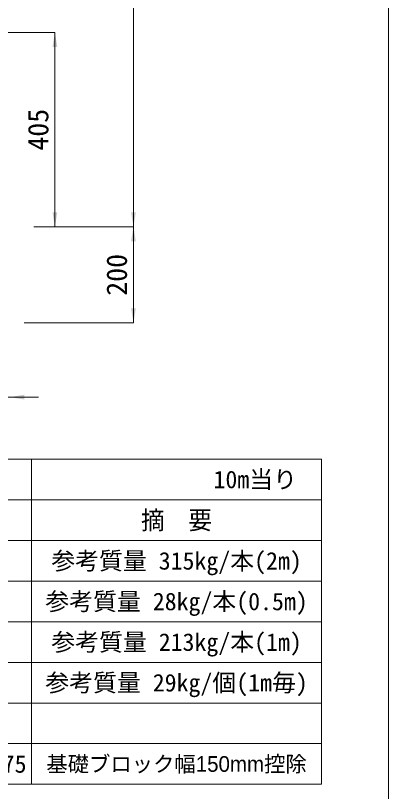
# Model space of a CAD drawing. Units: millimetres at full size. Extents: x 187207 to 255567, y 882048 to 905686.
# Drawn here: x 206819 to 207597, y 901663 to 903281 of the extents above; entities that cross this region are included whole.
import ezdxf
from ezdxf.enums import TextEntityAlignment as Align

# ---------------------------------------------------------------- set-up
doc = ezdxf.new("R2010")
doc.units = ezdxf.units.MM
doc.header["$LTSCALE"] = 20
for name, color, linetype, lineweight in [('Defpoints_3', 8, 'Continuous', 0), ('図枠', 5, 'Continuous', 13), ('寸法・材料表', 7, 'Continuous', 13), ('寸法線', 7, 'Continuous', 13)]:
    doc.layers.add(name, color=color, linetype=linetype, lineweight=lineweight)
doc.styles.add('ＭＳ ゴシック', font='')
doc.styles.add('ＭＳ Ｐゴシック', font='')
doc.styles.get('ＭＳ ゴシック').set_extended_font_data('MS Gothic')
doc.styles.get('ＭＳ Ｐゴシック').set_extended_font_data('MS PGothic')

# ---------------------------------------------------------------- blocks, each defined once
blk = doc.blocks.new('filled_arrow')
at = {"color": 0, "linetype": 'Continuous', "lineweight": -2}
blk.add_solid([(7.5, 1.25), (0, 0), (7.5, -1.25)], dxfattribs=at)

msp = doc.modelspace()

# ---------------------------------------------------------------- linework, layer by layer
at = {"layer": 'Defpoints_3'}
for p, q in [((205437.22, 902356.41), (207457.53, 902356.41)), ((206852.53, 902356.41), (206852.53, 902271.23)), ((207457.53, 902356.41), (207457.53, 902271.23))]:
    msp.add_line(p, q, dxfattribs=at)
at = {"layer": '図枠'}
msp.add_line((207597.37, 904948.33), (207597.37, 882048.33), dxfattribs=at)
at = {"layer": '寸法・材料表'}
for p, q in [((205437.22, 902271.23), (207457.53, 902271.23)), ((206852.53, 902271.23), (206852.53, 901678.33)), ((207457.53, 902271.23), (207457.53, 901678.33)), ((205437.22, 902186.53), (207457.53, 902186.53)), ((205437.22, 902101.83), (207457.53, 902101.83)), ((205437.22, 902017.13), (207457.53, 902017.13)), ((205437.22, 901932.43), (207457.53, 901932.43)), ((205437.22, 901847.73), (207457.53, 901847.73)), ((205800.22, 901763.03), (207457.53, 901763.03)), ((205437.22, 901678.33), (207457.53, 901678.33))]:
    msp.add_line(p, q, dxfattribs=at)
at = {"layer": '寸法線'}
for p, q in [((207065.22, 902840.37), (207065.22, 903945.37)), ((206654.37, 903245.37), (206901.28, 903245.37)), ((206901.28, 903245.37), (206901.28, 902840.37)), ((206857.37, 902840.37), (207065.22, 902840.37)), ((206857.37, 902840.37), (206901.28, 902840.37)), ((206857.37, 902840.37), (207065.22, 902840.37)), ((207065.22, 902840.37), (207065.22, 902640.37)), ((206837.35, 902640.37), (207065.22, 902640.37)), ((206647.37, 902485.43), (206867.37, 902485.43))]:
    msp.add_line(p, q, dxfattribs=at)

# ---------------------------------------------------------------- block references
at = {"layer": '寸法線', "xscale": 4, "yscale": 4}
for p, rotation in [((206901.28, 903245.37), 270), ((206901.28, 902840.37), 90), ((207065.22, 902840.37), 90), ((207065.22, 902840.37), 270), ((207065.22, 902640.37), 90)]:
    msp.add_blockref('filled_arrow', p, dxfattribs=dict(at, rotation=rotation))
msp.add_blockref('filled_arrow', (206807.37, 902485.43), dxfattribs=at)

# ---------------------------------------------------------------- texts
at = {"layer": '寸法・材料表', "style": 'ＭＳ ゴシック'}
msp.add_text('10m当り\u3000', height=36.55, dxfattribs=at).set_placement((207456.36, 902313.82), align=Align.MIDDLE_RIGHT)
at = {"layer": '寸法・材料表', "style": 'ＭＳ Ｐゴシック', "width": 0.95}
msp.add_text('摘\u3000要', height=38.1, dxfattribs=at).set_placement((207155.03, 902228.88), align=Align.MIDDLE_CENTER)
at = {"layer": '寸法・材料表'}
for s, height, style, p in [('参考質量 315kg/本(2m)', 36.55, 'ＭＳ ゴシック', (207155.03, 902144.18)), ('参考質量 28kg/本(0.5m)', 36.55, 'ＭＳ ゴシック', (207155.03, 902059.48)), ('参考質量 213kg/本(1m)', 36.55, 'ＭＳ ゴシック', (207155.03, 901974.78)), ('参考質量 29kg/個(1m毎)', 36.55, 'ＭＳ ゴシック', (207155.03, 901890.08)), ('▲0.9675', 36.55, 'ＭＳ ゴシック', (206742.53, 901720.68)), ('基礎ブロック幅150mm控除', 32.66, 'ＭＳ Ｐゴシック', (207155.03, 901720.68))]:
    msp.add_text(s, height=height, dxfattribs=dict(at, style=style)).set_placement(p, align=Align.MIDDLE_CENTER)
at = {"layer": '寸法線', "style": 'ＭＳ ゴシック'}
for s, p in [('405', (206866.28, 903042.87)), ('200', (207030.22, 902740.37))]:
    msp.add_text(s, height=42.72, rotation=90, dxfattribs=at).set_placement(p, align=Align.MIDDLE_CENTER)

doc.saveas('drawing.dxf')
